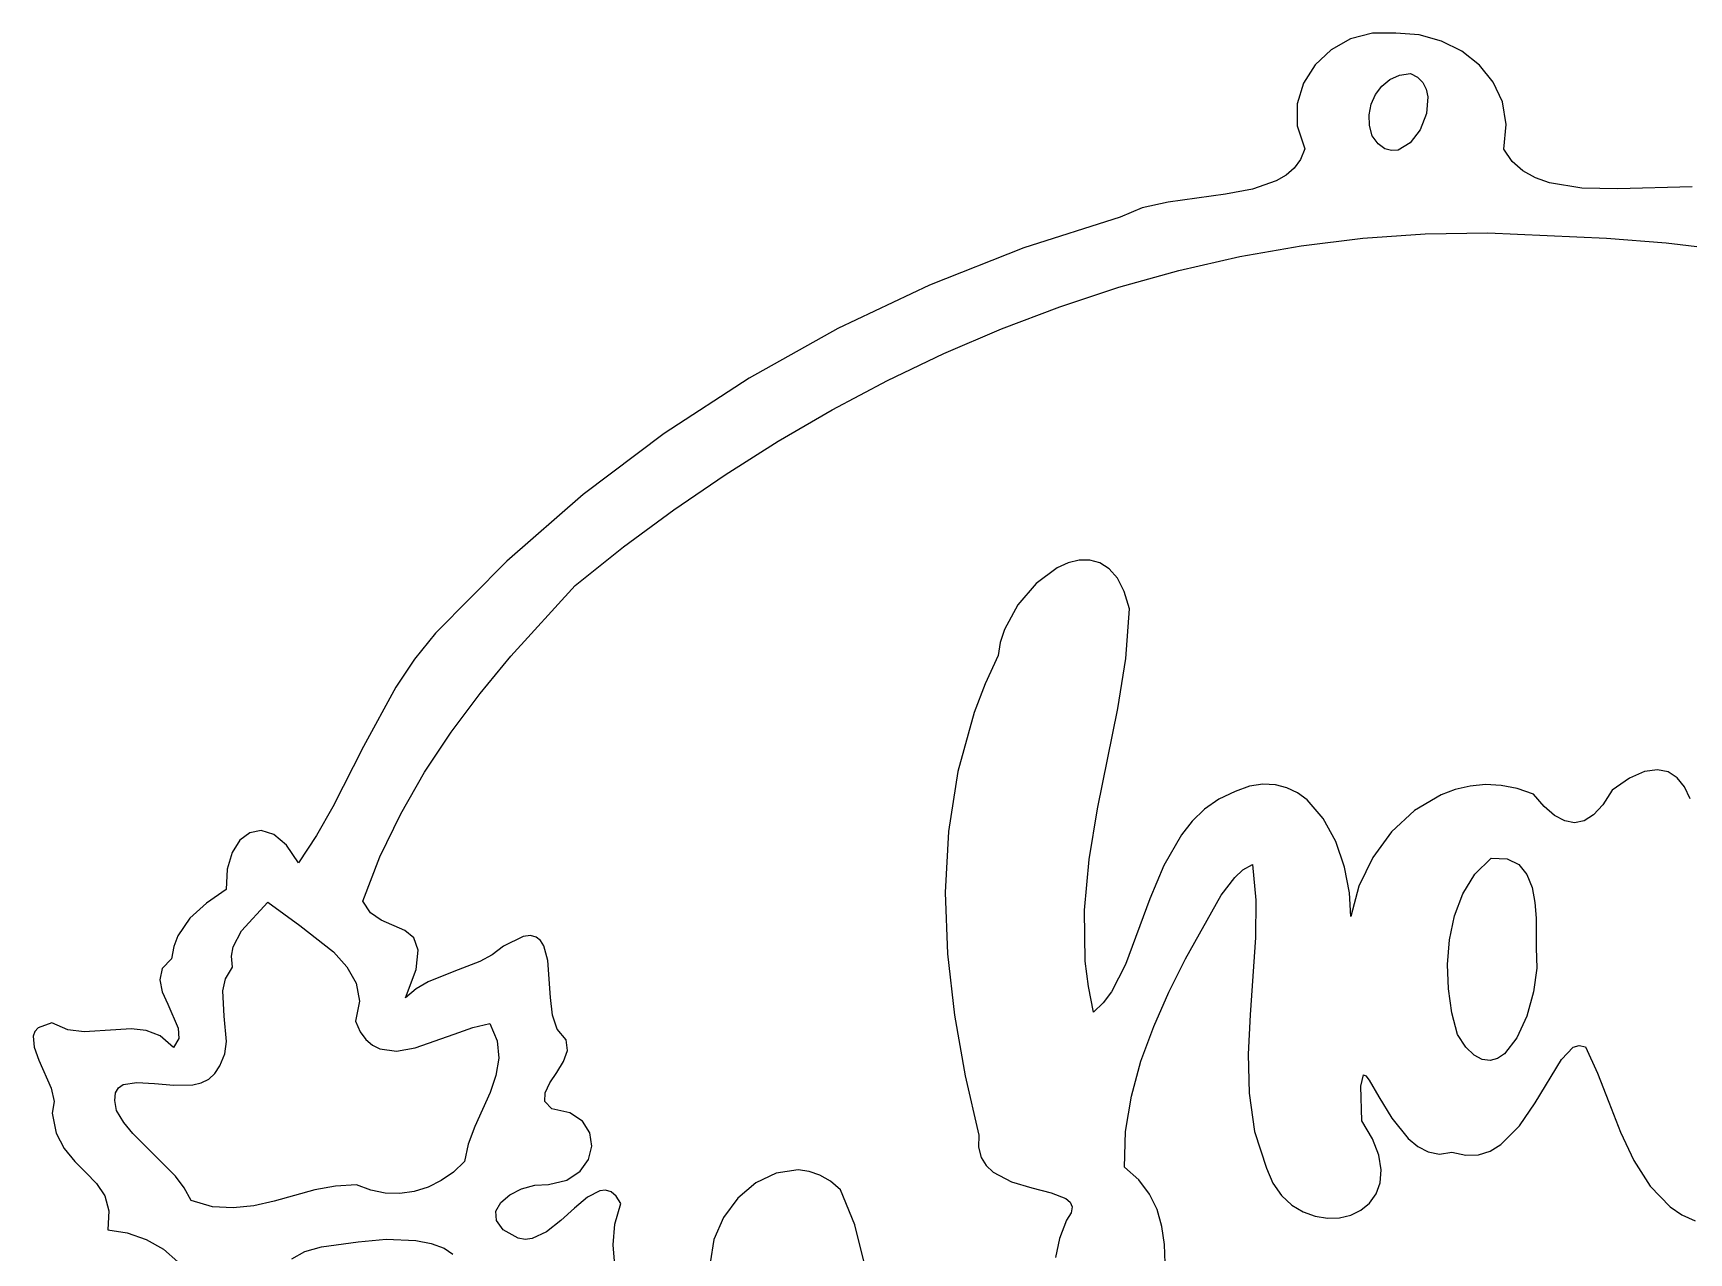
# Model space of a CAD drawing. Extents: x -102 to 123, y -126 to 59.
# Drawn here: x -85.6 to 39.9, y -33.3 to 59.2 of the extents above; entities that cross this region are included whole.
import ezdxf

# ---------------------------------------------------------------- set-up
doc = ezdxf.new("R2010")
doc.units = 0

msp = doc.modelspace()

# ---------------------------------------------------------------- linework, layer by layer
at = {"layer": 'Layer 1'}
for p, q in [((15.93864, 59.165378), (14.280891, 58.72087)), ((17.7087, 59.1672), (15.93864, 59.165378)), ((17.708718, 59.16707), (17.7087, 59.1672)), ((19.487733, 59.024123), (17.708718, 59.16707)), ((21.183106, 58.555338), (19.487733, 59.024123)), ((12.808943, 57.898537), (11.59629, 56.763241)), ((14.280891, 58.72087), (12.808943, 57.898537)), ((22.728612, 57.786907), (21.183106, 58.555338)), ((24.05803, 56.74502), (22.728612, 57.786907)), ((11.59629, 56.763241), (10.716423, 55.379843)), ((25.105135, 55.45587), (24.05803, 56.74502)), ((10.716423, 55.379843), (10.242834, 53.813204)), ((16.645401, 55.150269), (17.25111, 55.655816)), ((17.25111, 55.655816), (17.980654, 55.989478)), ((17.980654, 55.989478), (18.8216, 56.11333)), ((18.8216, 56.11333), (19.370252, 55.828601)), ((18.8216, 56.11333), (18.8216, 56.11333)), ((19.370252, 55.828601), (19.763482, 55.420578)), ((19.763482, 55.420578), (20.013718, 54.915347)), ((25.803706, 53.945647), (25.105135, 55.45587)), ((15.855219, 53.775201), (16.175959, 54.510756)), ((16.175959, 54.510756), (16.645401, 55.150269)), ((20.013718, 54.915347), (20.133389, 54.338998)), ((20.133389, 54.338998), (20.030754, 53.077294)), ((10.242834, 53.813204), (10.249016, 52.128186)), ((15.695612, 52.981525), (15.855219, 53.775201)), ((15.709571, 52.167651), (15.695612, 52.981525)), ((20.030754, 53.077294), (19.555007, 51.844169)), ((26.087517, 52.240543), (25.803706, 53.945647)), ((10.249016, 52.128186), (10.80846, 50.38965)), ((15.90953, 51.3715), (15.709571, 52.167651)), ((19.555007, 51.844169), (18.805579, 50.848324)), ((25.890348, 50.36675), (26.087517, 52.240543)), ((10.80846, 50.38965), (10.490505, 49.596538)), ((16.387179, 50.766426), (15.90953, 51.3715)), ((16.88341, 50.403287), (16.387179, 50.766426)), ((17.385794, 50.255995), (16.88341, 50.403287)), ((17.881903, 50.298462), (17.385794, 50.255995)), ((18.805579, 50.848324), (17.881903, 50.298462)), ((26.536828, 49.443161), (25.890348, 50.36675)), ((10.490505, 49.596538), (10.011746, 48.937902)), ((27.345033, 48.72495), (26.536828, 49.443161)), ((8.646073, 47.962462), (6.859961, 47.340133)), ((9.390747, 48.398343), (8.646073, 47.962462)), ((10.011746, 48.937902), (9.390747, 48.398343)), ((28.29616, 48.187912), (27.345033, 48.72495)), ((29.371405, 47.80784), (28.29616, 48.187912)), ((31.819033, 47.421766), (29.371405, 47.80784)), ((4.801932, 46.94772), (0.464206, 46.359863)), ((6.859961, 47.340133), (4.801932, 46.94772)), ((34.537491, 47.373076), (31.819033, 47.421766)), ((40.185181, 47.513242), (34.537491, 47.373076)), ((-3.17894, 45.21333), (-10.489189, 42.88557)), ((-1.51845, 45.918029), (-3.17894, 45.21333)), ((0.464206, 46.359863), (-1.51845, 45.918029)), ((15.217366, 43.627246), (19.94132, 43.961182)), ((19.94132, 43.961182), (24.693552, 44.036988)), ((24.693552, 44.036988), (24.69369, 44.03713)), ((24.69369, 44.03713), (33.689285, 43.622666)), ((-10.489189, 42.88557), (-17.638013, 40.065976)), ((5.878924, 42.223802), (10.527848, 43.044885)), ((10.527848, 43.044885), (15.217366, 43.627246)), ((33.689285, 43.622666), (38.209888, 43.264965)), ((38.209888, 43.264965), (42.708703, 42.731279)), ((1.276752, 41.173703), (5.878924, 42.223802)), ((-3.27251, 39.904292), (1.276752, 41.173703)), ((-17.638013, 40.065976), (-24.588479, 36.769995)), ((-7.762704, 38.425273), (-3.27251, 39.904292)), ((-12.187673, 36.74635), (-7.762704, 38.425273)), ((-24.588479, 36.769995), (-31.303652, 33.013074)), ((-16.541258, 34.877229), (-12.187673, 36.74635)), ((-20.817301, 32.827614), (-16.541258, 34.877229)), ((-31.303652, 33.013074), (-37.746599, 28.81066)), ((-25.009646, 30.607209), (-20.817301, 32.827614)), ((-29.112132, 28.225718), (-25.009646, 30.607209)), ((-37.746599, 28.81066), (-43.880385, 24.1782)), ((-33.118604, 25.692846), (-29.112132, 28.225718)), ((-37.022902, 23.018297), (-33.118604, 25.692846)), ((-43.880385, 24.1782), (-49.668077, 19.131141)), ((-40.81887, 20.211776), (-37.022902, 23.018297)), ((-44.500348, 17.282988), (-40.81887, 20.211776)), ((-49.668077, 19.131141), (-55.07274, 13.68493)), ((-7.119064, 19.009666), (-7.952254, 18.633066)), ((-6.289375, 19.211903), (-7.119064, 19.009666)), ((-5.482435, 19.217737), (-6.289375, 19.211903)), ((-4.717492, 19.00513), (-5.482435, 19.217737)), ((-4.013792, 18.552043), (-4.717492, 19.00513)), ((-7.952254, 18.633066), (-9.552147, 17.44493)), ((-3.390583, 17.836439), (-4.013792, 18.552043)), ((-2.867113, 16.836277), (-3.390583, 17.836439)), ((-49.376872, 11.929745), (-44.500348, 17.282988)), ((-9.552147, 17.44493), (-10.935074, 15.823805)), ((-2.46263, 15.52952), (-2.867113, 16.836277)), ((-10.935074, 15.823805), (-11.947055, 13.945998)), ((-2.758473, 11.75189), (-2.46263, 15.52952)), ((-11.947055, 13.945998), (-12.265822, 12.965936)), ((-55.07274, 13.68493), (-56.68133, 11.705991)), ((-12.265822, 12.965936), (-12.43411, 11.98782)), ((-56.68133, 11.705991), (-58.093551, 9.582104)), ((-51.694617, 9.101125), (-49.376872, 11.929745)), ((-12.43411, 11.98782), (-13.422002, 9.846937)), ((-3.358307, 7.963639), (-2.758473, 11.75189)), ((-58.093551, 9.582104), (-60.544114, 5.076013)), ((-53.88194, 6.16859), (-51.694617, 9.101125)), ((-13.422002, 9.846937), (-14.256063, 7.666212)), ((-14.256063, 7.666212), (-15.492017, 3.204342)), ((-4.887894, 0.350845), (-3.358307, 7.963639)), ((-60.544114, 5.076013), (-62.85489, 0.519705)), ((-55.901283, 3.130206), (-53.88194, 6.16859)), ((-57.715087, -0.015965), (-55.901283, 3.130206)), ((-15.492017, 3.204342), (-16.200627, -1.35957)), ((35.430556, 2.67457), (34.11065, 1.771632)), ((36.570559, 3.180463), (35.430556, 2.67457)), ((37.543567, 3.328657), (36.570559, 3.180463)), ((38.36249, 3.158497), (37.543567, 3.328657)), ((39.040234, 2.709329), (38.36249, 3.158497)), ((39.58971, 2.020497), (39.040234, 2.709329)), ((5.52741, 1.68812), (4.295643, 1.095722)), ((6.623215, 2.071501), (5.52741, 1.68812)), ((7.644033, 2.232072), (6.623215, 2.071501)), ((8.5903, 2.189659), (7.644033, 2.232072)), ((9.462449, 1.964089), (8.5903, 2.189659)), ((10.260917, 1.575188), (9.462449, 1.964089)), ((10.986136, 1.042784), (10.260917, 1.575188)), ((21.13958, 1.420526), (19.135287, 0.22591)), ((22.221536, 1.827496), (21.13958, 1.420526)), ((23.34707, 2.091063), (22.221536, 1.827496)), ((24.508962, 2.198844), (23.34707, 2.091063)), ((25.699991, 2.138456), (24.508962, 2.198844)), ((26.912937, 1.897515), (25.699991, 2.138456)), ((28.14058, 1.46364), (26.912937, 1.897515)), ((28.957206, 0.540521), (28.14058, 1.46364)), ((34.11065, 1.771632), (33.413505, 0.668521)), ((40.023824, 1.131347), (39.58971, 2.020497)), ((-62.85489, 0.519705), (-64.092377, -1.666952)), ((-5.526622, -3.47591), (-4.887894, 0.350845)), ((3.220115, 0.335408), (2.283395, -0.569807)), ((4.295643, 1.095722), (3.220115, 0.335408)), ((12.218573, -0.373229), (10.986136, 1.042784)), ((19.135287, 0.22591), (17.391956, -1.393722)), ((29.747654, -0.137277), (28.957206, 0.540521)), ((33.413505, 0.668521), (32.708399, -0.100988)), ((-59.285795, -3.271859), (-57.715087, -0.015965)), ((2.283395, -0.569807), (1.468056, -1.596904)), ((13.163237, -2.125334), (12.218573, -0.373229)), ((30.514961, -0.555041), (29.747654, -0.137277)), ((31.262164, -0.698056), (30.514961, -0.555041)), ((31.992298, -0.551609), (31.262164, -0.698056)), ((32.708399, -0.100988), (31.992298, -0.551609)), ((-69.914918, -2.02296), (-70.501665, -2.960358)), ((-69.157404, -1.451497), (-69.914918, -2.02296)), ((-68.280956, -1.291409), (-69.157404, -1.451497)), ((-67.337408, -1.588133), (-68.280956, -1.291409)), ((-66.378591, -2.387108), (-67.337408, -1.588133)), ((-65.45634, -3.73377), (-66.378591, -2.387108)), ((-64.092377, -1.666952), (-65.45634, -3.73377)), ((-16.200627, -1.35957), (-16.440548, -5.987305)), ((1.468056, -1.596904), (0.131804, -3.924681)), ((13.823608, -4.054919), (13.163237, -2.125334)), ((17.391956, -1.393722), (15.967352, -3.339306)), ((-70.501665, -2.960358), (-70.865814, -4.218254)), ((-60.575848, -6.639412), (-59.285795, -3.271859)), ((-5.887289, -7.317711), (-5.526622, -3.47591)), ((15.967352, -3.339306), (14.919238, -5.511776)), ((23.710742, -4.600051), (24.9421, -3.379911)), ((24.9421, -3.379901), (26.148235, -3.424549)), ((24.9421, -3.379911), (24.9421, -3.379901)), ((26.148235, -3.424549), (27.03358, -3.866619)), ((-70.865814, -4.218254), (-70.95553, -5.75121)), ((0.131804, -3.924681), (-0.928071, -6.46379)), ((4.47245, -6.17492), (5.513234, -4.844557)), ((5.513234, -4.844557), (6.114919, -4.260115)), ((6.114919, -4.260115), (6.8434, -3.86562)), ((6.8434, -3.86562), (6.8434, -3.865662)), ((6.8434, -3.865662), (7.113288, -6.56085)), ((14.203162, -6.003369), (13.823608, -4.054919)), ((22.790205, -6.081066), (23.710742, -4.600051)), ((27.03358, -3.866619), (27.647211, -4.622557)), ((27.647211, -4.622557), (28.038204, -5.60881)), ((-70.95553, -5.75121), (-72.433062, -6.798678)), ((-16.440548, -5.987305), (-16.270432, -10.640643)), ((1.778623, -11.01901), (4.47245, -6.17492)), ((14.30538, -7.81207), (14.203162, -6.003369)), ((14.919238, -5.511776), (14.30538, -7.81207)), ((22.155384, -7.757062), (22.790205, -6.081066)), ((28.038204, -5.60881), (28.255633, -6.741824)), ((-72.433062, -6.798678), (-73.691637, -7.920527)), ((-69.776394, -8.894324), (-67.795677, -6.703727)), ((-67.795677, -6.703727), (-67.7956, -6.703722)), ((-67.7956, -6.703722), (-65.362908, -8.494891)), ((-60.003012, -7.527591), (-60.575848, -6.639412)), ((-59.183925, -8.076445), (-60.003012, -7.527591)), ((-5.824383, -11.175666), (-5.887289, -7.317711)), ((-0.928071, -6.46379), (-2.776408, -11.439471)), ((7.113288, -6.56085), (7.087783, -9.3833)), ((28.255633, -6.741824), (28.348573, -7.938044)), ((-73.691637, -7.920527), (-74.612897, -9.274018)), ((-65.362908, -8.494891), (-62.82149, -10.489149)), ((-57.3968, -8.850643), (-59.183925, -8.076445)), ((21.781179, -9.562142), (22.155384, -7.757062)), ((28.348573, -7.938044), (28.35729, -10.185891)), ((-74.612897, -9.274018), (-74.910045, -10.086773)), ((-70.424251, -10.099734), (-69.776394, -8.894324)), ((-56.723665, -9.423224), (-57.3968, -8.850643)), ((-56.394082, -10.350949), (-56.723665, -9.423224)), ((-48.422484, -9.307071), (-49.924318, -10.058322)), ((-47.87491, -9.243323), (-48.422484, -9.307071)), ((-47.443002, -9.357308), (-47.87491, -9.243323)), ((-47.111837, -9.626388), (-47.443002, -9.357308)), ((-46.866492, -10.027925), (-47.111837, -9.626388)), ((-46.573571, -11.137815), (-46.866492, -10.027925)), ((7.087783, -9.3833), (6.66296, -15.259873)), ((21.642486, -11.430412), (21.781179, -9.562142)), ((-75.07848, -11.01641), (-75.801771, -11.751264)), ((-74.910045, -10.086773), (-75.07848, -11.01641)), ((-70.539505, -10.818559), (-70.424251, -10.099734)), ((-70.468767, -11.648547), (-70.539505, -10.818559)), ((-62.82149, -10.489149), (-61.801262, -11.61301)), ((-56.555503, -11.807436), (-56.394082, -10.350949)), ((-51.711389, -11.207349), (-53.678762, -11.97584)), ((-50.782831, -10.705326), (-51.711389, -11.207349)), ((-49.924318, -10.058322), (-50.782831, -10.705326)), ((-46.360971, -13.950985), (-46.573571, -11.137815)), ((-16.270432, -10.640643), (-15.748937, -15.281364)), ((-5.588617, -13.111046), (-5.824383, -11.175666)), ((0.506863, -13.5452), (1.778623, -11.01901)), ((28.35729, -10.185891), (28.4106, -11.709814)), ((-75.801771, -11.751264), (-75.982628, -12.59521)), ((-71.209758, -13.438509), (-70.993699, -12.522974)), ((-70.993699, -12.522974), (-70.468767, -11.648547)), ((-61.801262, -11.61301), (-61.103355, -12.848331)), ((-57.355378, -13.966302), (-56.555503, -11.807436)), ((-53.678762, -11.97584), (-55.626677, -12.762566)), ((-2.776408, -11.439471), (-3.843728, -13.507776)), ((21.714204, -13.295977), (21.642486, -11.430412)), ((28.4106, -11.709814), (28.156373, -13.513891)), ((-75.982628, -12.59521), (-75.78638, -13.508443)), ((-75.78638, -13.508443), (-75.378357, -14.451156)), ((-71.102057, -15.344021), (-71.209758, -13.438509)), ((-61.103355, -12.848331), (-60.844271, -14.215342)), ((-56.530914, -13.287385), (-57.355378, -13.966302)), ((-55.626677, -12.762566), (-56.530914, -13.287385)), ((-5.19239, -15.05088), (-5.588617, -13.111046)), ((-3.843728, -13.507776), (-4.474177, -14.356487)), ((-0.639723, -16.12719), (0.506863, -13.5452)), ((21.971229, -15.092942), (21.714204, -13.295977)), ((28.156373, -13.513891), (27.634175, -15.357653)), ((-75.378357, -14.451156), (-74.588299, -16.265802)), ((-60.844271, -14.215342), (-61.14051, -15.734272)), ((-46.202528, -15.292051), (-46.360971, -13.950985)), ((-4.474177, -14.356487), (-5.19239, -15.05088)), ((-85.186564, -16.233412), (-85.451005, -16.520783)), ((-84.162426, -15.87275), (-85.186564, -16.233412)), ((-82.943919, -16.383501), (-84.162426, -15.87275)), ((-74.588299, -16.265802), (-74.536922, -17.058122)), ((-70.919254, -17.267313), (-71.102057, -15.344021)), ((-61.14051, -15.734272), (-60.787164, -16.531645)), ((-53.66645, -16.719928), (-52.250372, -16.209616)), ((-52.250372, -16.209616), (-50.96691, -15.909557)), ((-50.96691, -15.909557), (-50.394857, -17.23482)), ((-45.850148, -16.347962), (-46.202528, -15.292051)), ((-15.748937, -15.281364), (-14.934714, -19.87125)), ((-1.60483, -18.754758), (-0.639723, -16.12719)), ((6.66296, -15.259873), (6.519826, -18.238943)), ((22.38846, -16.755411), (21.971229, -15.092942)), ((27.634175, -15.357653), (26.883574, -17.000635)), ((-85.451005, -16.520783), (-85.578601, -16.868384)), ((-85.578601, -16.868384), (-85.507979, -17.710891)), ((-81.721346, -16.553676), (-82.943919, -16.383501)), ((-79.30933, -16.393591), (-81.721346, -16.553676)), ((-78.142548, -16.323974), (-79.30933, -16.393591)), ((-77.017026, -16.435072), (-78.142548, -16.323974)), ((-75.944095, -16.857207), (-77.017026, -16.435072)), ((-74.935086, -17.7207), (-75.944095, -16.857207)), ((-74.536922, -17.058122), (-74.935086, -17.7207)), ((-71.041436, -18.205074), (-70.919254, -17.267313)), ((-60.787164, -16.531645), (-60.35649, -17.136007)), ((-60.35649, -17.136007), (-59.856988, -17.566249)), ((-59.856988, -17.566249), (-59.297157, -17.841262)), ((-56.624501, -17.766822), (-53.66645, -16.719928)), ((-50.394857, -17.23482), (-50.273634, -18.54344)), ((-45.169806, -17.142316), (-45.850148, -16.347962)), ((-45.070861, -17.967469), (-45.169806, -17.142316)), ((23.02903, -17.698177), (22.38846, -16.755411)), ((26.883574, -17.000635), (25.944135, -18.202368)), ((31.168052, -17.714994), (31.62124, -17.570433)), ((31.62124, -17.570433), (32.08625, -17.688072)), ((-85.507979, -17.710891), (-85.144141, -18.69416)), ((-85.144141, -18.69416), (-84.214583, -20.815897)), ((-71.43494, -19.110617), (-71.041436, -18.205074)), ((-59.297157, -17.841262), (-58.030498, -18.00116)), ((-58.030498, -18.00116), (-56.624501, -17.766822)), ((-50.273634, -18.54344), (-50.493676, -19.841461)), ((-45.872903, -19.626227), (-45.367249, -18.802434)), ((-45.367249, -18.802434), (-45.070861, -17.967469)), ((-2.332155, -21.41768), (-1.60483, -18.754758)), ((6.519826, -18.238943), (6.593667, -21.195166)), ((23.657011, -18.320223), (23.02903, -17.698177)), ((24.267458, -18.651607), (23.657011, -18.320223)), ((24.855425, -18.722387), (24.267458, -18.651607)), ((25.415966, -18.562621), (24.855425, -18.722387)), ((25.944135, -18.202368), (25.415966, -18.562621)), ((28.286915, -21.928312), (30.26784, -18.636413)), ((30.26784, -18.636413), (31.168052, -17.714994)), ((32.08625, -17.688072), (32.992203, -19.688466)), ((-72.267274, -20.133388), (-71.792672, -19.710157)), ((-71.792672, -19.710157), (-71.43494, -19.110617)), ((-50.493676, -19.841461), (-50.945419, -21.134928)), ((-46.401758, -20.417862), (-45.872903, -19.626227)), ((-14.934714, -19.87125), (-13.88642, -24.37208)), ((15.066889, -20.667802), (15.253903, -19.798245)), ((15.253903, -19.798245), (15.446538, -19.875113)), ((15.446538, -19.875113), (15.70541, -20.217037)), ((32.992203, -19.688466), (33.850968, -21.886732)), ((-84.214583, -20.815897), (-83.987748, -21.820818)), ((-79.391841, -21.737369), (-79.334014, -21.176937)), ((-79.334014, -21.176937), (-79.116473, -20.787227)), ((-79.116473, -20.787227), (-78.760494, -20.541544)), ((-78.760494, -20.541544), (-77.718327, -20.375482)), ((-77.718327, -20.375482), (-76.377716, -20.465192)), ((-76.377716, -20.465192), (-74.908867, -20.597119)), ((-74.908867, -20.597119), (-73.481985, -20.557703)), ((-73.481985, -20.557703), (-72.837471, -20.407005)), ((-72.837471, -20.407005), (-72.267274, -20.133388)), ((-50.945419, -21.134928), (-52.105752, -23.732381)), ((-46.784809, -21.820715), (-46.767749, -21.156353)), ((-46.767749, -21.156353), (-46.401758, -20.417862)), ((6.593667, -21.195166), (7.012574, -24.091015)), ((15.14347, -23.281962), (15.066889, -20.667802)), ((15.70541, -20.217037), (16.42231, -21.467924)), ((-83.987748, -21.820818), (-84.145465, -22.69941)), ((-79.26868, -22.495217), (-79.391841, -21.737369)), ((-78.712521, -23.411649), (-79.26868, -22.495217)), ((-46.266874, -22.389962), (-46.784809, -21.820715)), ((-44.895778, -22.676819), (-46.266874, -22.389962)), ((-2.765393, -24.105735), (-2.332155, -21.41768)), ((16.42231, -21.467924), (17.405504, -23.094653)), ((27.088972, -23.681577), (28.286915, -21.928312)), ((33.850968, -21.886732), (34.747365, -24.14037)), ((-84.145465, -22.69941), (-83.830089, -24.215077)), ((-78.01653, -24.261067), (-78.712521, -23.411649)), ((-52.105752, -23.732381), (-52.595213, -25.048456)), ((-43.936365, -23.318684), (-44.895778, -22.676819)), ((-43.38319, -24.199119), (-43.936365, -23.318684)), ((15.947108, -24.650648), (15.14347, -23.281962)), ((17.405504, -23.094653), (18.655893, -24.640968)), ((25.674557, -25.094909), (27.088972, -23.681577)), ((-83.830089, -24.215077), (-83.21687, -25.400125)), ((-76.397201, -25.857779), (-78.01653, -24.261067)), ((-52.595213, -25.048456), (-52.87812, -26.384157)), ((-43.230809, -25.201687), (-43.38319, -24.199119)), ((-13.88642, -24.37208), (-13.906586, -25.297221)), ((-2.84824, -26.8087), (-2.765393, -24.105735)), ((7.012574, -24.091015), (7.90464, -26.888962)), ((16.421834, -25.896151), (15.947108, -24.650648)), ((18.655893, -24.640968), (19.381565, -25.241391)), ((24.867855, -25.57766), (25.674557, -25.094909)), ((34.747365, -24.14037), (35.766214, -26.306881)), ((-83.21687, -25.400125), (-82.424239, -26.361409)), ((-74.79499, -27.483183), (-76.397201, -25.857779)), ((-44.10664, -27.107472), (-43.473774, -26.20995)), ((-43.473774, -26.20995), (-43.230809, -25.201687)), ((-13.906586, -25.297221), (-13.709299, -26.061777)), ((-13.709299, -26.061777), (-13.328724, -26.685261)), ((16.602241, -27.012203), (16.421834, -25.896151)), ((19.381565, -25.241391), (20.174374, -25.650615)), ((20.174374, -25.650615), (21.034432, -25.81161)), ((21.034432, -25.81161), (21.96185, -25.667342)), ((21.96185, -25.667342), (23.018828, -25.902452)), ((23.018828, -25.902452), (23.985055, -25.8597)), ((23.985055, -25.8597), (24.867855, -25.57766)), ((35.766214, -26.306881), (36.992336, -28.243766)), ((-82.424239, -26.361409), (-81.570628, -27.205786)), ((-81.570628, -27.205786), (-80.774469, -28.040114)), ((-74.120395, -28.368466), (-74.79499, -27.483183)), ((-53.712029, -27.177703), (-54.637798, -27.824415)), ((-52.87812, -26.384157), (-53.712029, -27.177703)), ((-45.123962, -27.777815), (-44.10664, -27.107472)), ((-29.243094, -27.247912), (-30.796646, -27.995045)), ((-27.595912, -27.01673), (-29.243094, -27.247912)), ((-26.765644, -27.127354), (-27.595912, -27.01673)), ((-25.946088, -27.406246), (-26.765644, -27.127354)), ((-25.148619, -27.8665), (-25.946088, -27.406246)), ((-13.328724, -26.685261), (-12.799026, -27.187183)), ((-12.799026, -27.187183), (-11.428928, -27.904393)), ((-1.77117, -27.76442), (-2.84824, -26.8087)), ((7.90464, -26.888962), (8.402354, -28.026152)), ((16.522923, -27.992538), (16.602241, -27.012203)), ((-80.774469, -28.040114), (-80.154195, -28.97125)), ((-73.59419, -29.335107), (-74.120395, -28.368466)), ((-64.221788, -28.529222), (-67.310629, -29.370773)), ((-62.660628, -28.231205), (-64.221788, -28.529222)), ((-61.07689, -28.143637), (-62.660628, -28.231205)), ((-59.991676, -28.557007), (-61.07689, -28.143637)), ((-58.886405, -28.772377), (-59.991676, -28.557007)), ((-57.779728, -28.798276), (-58.886405, -28.772377)), ((-56.6903, -28.643229), (-57.779728, -28.798276)), ((-55.636772, -28.315767), (-56.6903, -28.643229)), ((-54.637798, -27.824415), (-55.636772, -28.315767)), ((-49.438305, -28.90114), (-48.547878, -28.446597)), ((-48.547878, -28.446597), (-47.543246, -28.165801)), ((-47.543246, -28.165801), (-46.520295, -28.104542)), ((-46.520295, -28.104542), (-45.123962, -27.777815)), ((-42.622117, -28.593121), (-43.551868, -29.078152)), ((-42.186404, -28.549914), (-42.622117, -28.593121)), ((-41.772931, -28.677007), (-42.186404, -28.549914)), ((-41.383799, -29.00247), (-41.772931, -28.677007)), ((-30.796646, -27.995045), (-32.165581, -29.15338)), ((-24.38461, -28.52121), (-25.148619, -27.8665)), ((-23.301406, -31.16459), (-24.38461, -28.52121)), ((-11.428928, -27.904393), (-9.87233, -28.369503)), ((-9.87233, -28.369503), (-8.402557, -28.738607)), ((-8.402557, -28.738607), (-7.292935, -29.167803)), ((-0.958765, -28.840509), (-1.77117, -27.76442)), ((-0.381373, -30.023197), (-0.958765, -28.840509)), ((8.402354, -28.026152), (9.055467, -28.952408)), ((15.723487, -29.520979), (16.218474, -28.830886)), ((16.218474, -28.830886), (16.522923, -27.992538)), ((36.992336, -28.243766), (38.510553, -29.808525)), ((-80.154195, -28.97125), (-79.828236, -30.106049)), ((-79.828236, -30.106049), (-79.915025, -31.55137)), ((-71.988654, -29.800015), (-73.59419, -29.335107)), ((-70.411925, -29.896623), (-71.988654, -29.800015)), ((-68.855438, -29.721389), (-70.411925, -29.896623)), ((-67.310629, -29.370773), (-68.855438, -29.721389)), ((-50.492998, -30.148317), (-50.11864, -29.483643)), ((-50.11864, -29.483643), (-49.438305, -28.90114)), ((-44.545392, -29.907542), (-45.585896, -30.856729)), ((-43.551868, -29.078152), (-44.545392, -29.907542)), ((-41.483484, -31.135784), (-41.021105, -29.554372)), ((-41.021105, -29.554372), (-41.383799, -29.00247)), ((-32.165581, -29.15338), (-33.25891, -30.618168)), ((-7.292935, -29.167803), (-6.958596, -29.453715)), ((-6.958596, -29.453715), (-6.816791, -29.813185)), ((-6.816791, -29.813185), (-6.901687, -30.265726)), ((-0.009339, -31.298711), (-0.381373, -30.023197)), ((9.055467, -28.952408), (9.829385, -29.673998)), ((9.829385, -29.673998), (10.689515, -30.197189)), ((14.300274, -30.431331), (15.072556, -30.05655)), ((15.072556, -30.05655), (15.723487, -29.520979)), ((38.510553, -29.808525), (39.405703, -30.406827)), ((-50.465493, -30.849372), (-50.492998, -30.148317)), ((-49.940237, -31.54102), (-50.465493, -30.849372)), ((-45.585896, -30.856729), (-46.656584, -31.701153)), ((-41.601893, -32.692127), (-41.483484, -31.135784)), ((-33.25891, -30.618168), (-33.985645, -32.284661)), ((-22.612524, -33.926746), (-23.301406, -31.16459)), ((-7.24745, -30.83085), (-7.772036, -32.200041)), ((-6.901687, -30.265726), (-7.24745, -30.83085)), ((0.186991, -32.653279), (-0.009339, -31.298711)), ((10.689515, -30.197189), (11.601262, -30.52825)), ((11.601262, -30.52825), (12.530033, -30.673449)), ((12.530033, -30.673449), (13.441235, -30.639053)), ((13.441235, -30.639053), (14.300274, -30.431331)), ((39.405703, -30.406827), (40.405684, -30.85866)), ((-79.915025, -31.55137), (-78.460247, -31.780269)), ((-78.460247, -31.780269), (-77.021682, -32.284412)), ((-77.021682, -32.284412), (-75.705818, -33.030359)), ((-63.711361, -32.830831), (-60.942483, -32.463056)), ((-60.942483, -32.463056), (-58.82582, -32.263332)), ((-58.82582, -32.263322), (-56.57823, -32.352125)), ((-58.82582, -32.263332), (-58.82582, -32.263322)), ((-56.57823, -32.352125), (-55.411695, -32.594537)), ((-55.411695, -32.594537), (-54.421126, -32.948992)), ((-48.821345, -32.177472), (-49.940237, -31.54102)), ((-48.28248, -32.280134), (-48.821345, -32.177472)), ((-47.740665, -32.216254), (-48.28248, -32.280134)), ((-46.656584, -31.701153), (-47.740665, -32.216254)), ((-33.985645, -32.284661), (-34.2548, -34.04811)), ((-7.772036, -32.200041), (-8.075039, -33.65138)), ((-75.705818, -33.030359), (-74.619142, -33.984674)), ((-65.956833, -33.762244), (-64.972999, -33.201358)), ((-64.972999, -33.201358), (-63.711361, -32.830831)), ((-54.421126, -32.948992), (-53.759866, -33.400517)), ((-41.480847, -34.229288), (-41.601893, -32.692127)), ((0.237272, -34.073129), (0.186991, -32.653279))]:
    msp.add_line(p, q, dxfattribs=at)

doc.saveas('drawing.dxf')
